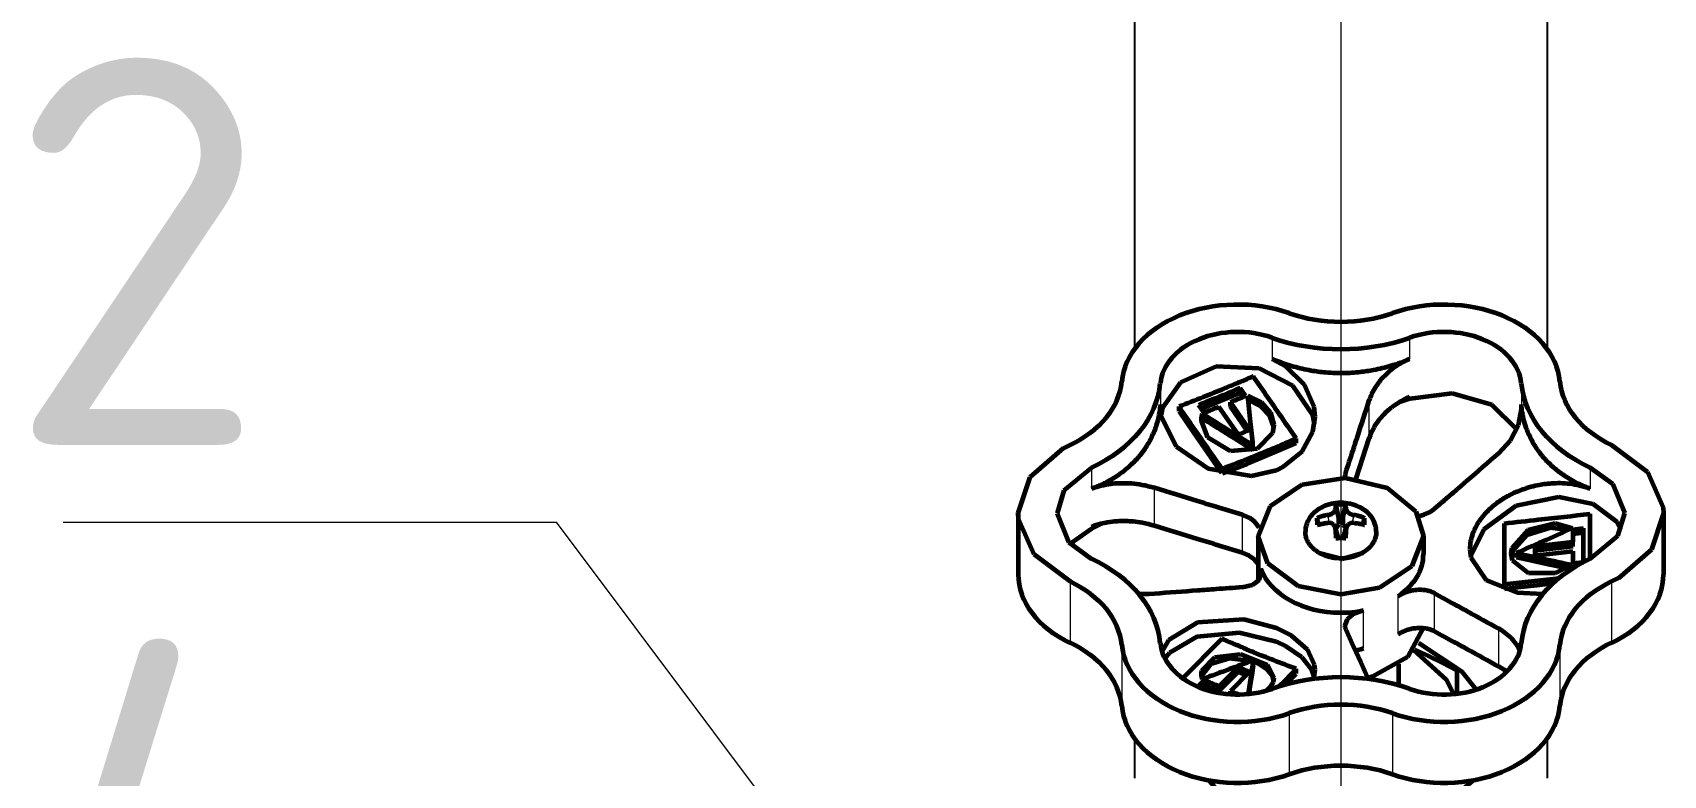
# Model space of a CAD drawing. Header units: millimetres. Extents: x -718 to 68664, y -49984 to -979.
# Drawn here: x 7056 to 8320, y -23322 to -22747 of the extents above; entities that cross this region are included whole.
import ezdxf

# ---------------------------------------------------------------- set-up
doc = ezdxf.new("R2010")
doc.units = ezdxf.units.MM
doc.linetypes.add('K5LT_BASIC', pattern=[0])
doc.layers.add('Text', color=7, linetype='Continuous', lineweight=15)
doc.layers.add('ХВС (В1)_20', color=5, linetype='Continuous', lineweight=25)
doc.layers.add('Системный слой (1)', color=7, linetype='Continuous', true_color=0xc26c6c6c)
doc.styles.add('ISOCPEUR', font='isocpeur.ttf', dxfattribs={"width": 0.65})

# ---------------------------------------------------------------- blocks, each defined once
blk = doc.blocks.new('U656')
at = {"layer": 'Системный слой (1)', "color": 150, "linetype": 'K5LT_BASIC', "lineweight": 60, "true_color": 0x0080ff}
for p, q in [((799.53, 147.5), (800.69, 148.54)), ((797.37, 144.04), (799.53, 147.5)), ((796.35, 139.66), (797.37, 144.04)), ((796.63, 135.07), (796.35, 139.66)), ((798.16, 131), (796.63, 135.07)), ((811.36, 132.31), (809.13, 128.94)), ((800.69, 128.1), (798.16, 131)), ((809.13, 128.94), (807.74, 127.82))]:
    blk.add_line(p, q, dxfattribs=at)
blk = doc.blocks.new('U665')
at = {"layer": 'Системный слой (1)', "color": 150, "linetype": 'K5LT_BASIC', "lineweight": 60, "true_color": 0x0080ff}
for p, q in [((816.36, 116.81), (816.1, 117.34)), ((818.59, 114.24), (816.36, 116.81)), ((826.7, 117.34), (824.6, 114.54)), ((821.4, 113.32), (818.59, 114.24)), ((824.6, 114.54), (821.85, 113.34)), ((821.85, 113.34), (821.4, 113.32))]:
    blk.add_line(p, q, dxfattribs=at)
blk = doc.blocks.new('U666')
at = {"layer": 'Системный слой (1)', "color": 150, "linetype": 'K5LT_BASIC', "lineweight": 60, "true_color": 0x0080ff}
for p, q in [((830.27, 132.94), (830.26, 132.99)), ((830.68, 129.68), (830.27, 132.94)), ((829.79, 126.61), (830.68, 129.68)), ((827.9, 124.67), (829.79, 126.61))]:
    blk.add_line(p, q, dxfattribs=at)
blk = doc.blocks.new('U667')
at = {"layer": 'Системный слой (1)', "color": 150, "linetype": 'K5LT_BASIC', "lineweight": 60, "true_color": 0x0080ff}
for p, q in [((817.86, 119), (819.65, 116.85)), ((823.65, 117.23), (824.93, 119)), ((819.65, 116.85), (821.4, 116.32)), ((821.4, 116.32), (823.65, 117.23))]:
    blk.add_line(p, q, dxfattribs=at)
blk = doc.blocks.new('U668')
at = {"layer": 'Системный слой (1)', "color": 150, "linetype": 'K5LT_BASIC', "lineweight": 60, "true_color": 0x0080ff}
for p, q in [((818.19, 162.09), (820.94, 163.3)), ((820.94, 163.3), (821.4, 163.32)), ((821.4, 163.32), (824.2, 162.4)), ((816.1, 159.3), (818.19, 162.09)), ((824.2, 162.4), (826.43, 159.82)), ((826.43, 159.82), (826.7, 159.3))]:
    blk.add_line(p, q, dxfattribs=at)
blk = doc.blocks.new('U669')
at = {"layer": 'Системный слой (1)', "color": 150, "linetype": 'K5LT_BASIC', "lineweight": 60, "true_color": 0x0080ff}
for p, q in [((819.15, 159.41), (817.86, 157.64)), ((821.4, 160.32), (819.15, 159.41)), ((823.15, 159.78), (821.4, 160.32)), ((824.93, 157.64), (823.15, 159.78))]:
    blk.add_line(p, q, dxfattribs=at)
blk = doc.blocks.new('U670')
at = {"layer": 'Системный слой (1)', "color": 150, "linetype": 'K5LT_BASIC', "lineweight": 60, "true_color": 0x0080ff}
for p, q in [((808.74, 135.83), (808.63, 136.24)), ((810.24, 133.15), (808.74, 135.83)), ((812.51, 131.94), (810.24, 133.15))]:
    blk.add_line(p, q, dxfattribs=at)
blk = doc.blocks.new('U671')
at = {"layer": 'Системный слой (1)', "color": 150, "linetype": 'K5LT_BASIC', "lineweight": 60, "true_color": 0x0080ff}
for p, q in [((817.51, 143.97), (819.63, 144.72)), ((819.63, 144.72), (821.96, 143.8)), ((815.75, 141.62), (817.51, 143.97)), ((821.96, 143.8), (823.63, 141.32)), ((815.1, 138.32), (815.75, 141.62)), ((823.63, 141.32), (824.15, 137.98)), ((815.63, 135.32), (815.1, 138.32)), ((824.15, 137.98), (823.38, 134.74)), ((817.3, 132.83), (815.63, 135.32)), ((823.38, 134.74), (821.54, 132.52)), ((819.63, 131.92), (817.3, 132.83)), ((821.54, 132.52), (819.63, 131.92))]:
    blk.add_line(p, q, dxfattribs=at)
blk = doc.blocks.new('U672')
at = {"layer": 'Системный слой (1)', "color": 150, "linetype": 'K5LT_BASIC', "lineweight": 60, "true_color": 0x0080ff}
for p, q in [((820.71, 144.97), (821.04, 145.41)), ((821.04, 145.41), (821.27, 145.95)), ((820.3, 144.65), (820.71, 144.97))]:
    blk.add_line(p, q, dxfattribs=at)
blk = doc.blocks.new('U673')
at = {"layer": 'Системный слой (1)', "color": 150, "linetype": 'K5LT_BASIC', "lineweight": 60, "true_color": 0x0080ff}
for p, q in [((815.66, 145.95), (815.84, 145.18)), ((815.84, 145.18), (816.24, 144.66)), ((816.24, 144.66), (816.78, 144.47)), ((816.78, 144.47), (816.89, 144.47)), ((816.89, 144.47), (817.01, 144.49)), ((817.01, 144.49), (817.12, 144.53))]:
    blk.add_line(p, q, dxfattribs=at)
blk = doc.blocks.new('U674')
at = {"layer": 'Системный слой (1)', "color": 150, "linetype": 'K5LT_BASIC', "lineweight": 60, "true_color": 0x0080ff}
for p, q in [((818.13, 145.46), (817.84, 145.04)), ((818.34, 145.95), (818.13, 145.46)), ((817.84, 145.04), (817.48, 144.72))]:
    blk.add_line(p, q, dxfattribs=at)
blk = doc.blocks.new('U675')
at = {"layer": 'Системный слой (1)', "color": 150, "linetype": 'K5LT_BASIC', "lineweight": 60, "true_color": 0x0080ff}
for p, q in [((815.14, 153.57), (815.15, 153.99)), ((815.14, 153.17), (815.14, 153.57)), ((815.16, 152.77), (815.14, 153.17))]:
    blk.add_line(p, q, dxfattribs=at)
blk = doc.blocks.new('U676')
at = {"layer": 'Системный слой (1)', "color": 150, "linetype": 'K5LT_BASIC', "lineweight": 60, "true_color": 0x0080ff}
for p, q in [((812.39, 137.94), (811.11, 137.36)), ((809.83, 136.78), (808.55, 136.2)), ((811.11, 137.36), (809.83, 136.78))]:
    blk.add_line(p, q, dxfattribs=at)
blk = doc.blocks.new('U677')
at = {"layer": 'Системный слой (1)', "color": 150, "linetype": 'K5LT_BASIC', "lineweight": 60, "true_color": 0x0080ff}
for p, q in [((812.49, 137.98), (812.39, 137.94)), ((812.59, 138), (812.49, 137.98)), ((812.7, 138.01), (812.59, 138)), ((813.19, 137.83), (812.7, 138.01)), ((813.6, 137.31), (813.19, 137.83)), ((813.86, 136.56), (813.6, 137.31))]:
    blk.add_line(p, q, dxfattribs=at)
blk = doc.blocks.new('U678')
at = {"layer": 'Системный слой (1)', "color": 150, "linetype": 'K5LT_BASIC', "lineweight": 60, "true_color": 0x0080ff}
for p, q in [((811.74, 125.12), (812.28, 125.78)), ((812.28, 125.78), (812.46, 126.08)), ((810.71, 124.45), (811.12, 124.64)), ((811.12, 124.64), (811.74, 125.12))]:
    blk.add_line(p, q, dxfattribs=at)
blk = doc.blocks.new('U679')
at = {"layer": 'Системный слой (1)', "color": 150, "linetype": 'K5LT_BASIC', "lineweight": 60, "true_color": 0x0080ff}
for p, q in [((824.28, 138), (824.15, 138.01)), ((824.41, 137.98), (824.28, 138)), ((824.54, 137.94), (824.41, 137.98))]:
    blk.add_line(p, q, dxfattribs=at)
blk = doc.blocks.new('U680')
at = {"layer": 'Системный слой (1)', "color": 150, "linetype": 'K5LT_BASIC', "lineweight": 60, "true_color": 0x0080ff}
for p, q in [((809.11, 125.46), (809.26, 125.65)), ((809.26, 125.65), (809.39, 125.86)), ((809.39, 125.86), (809.52, 126.08))]:
    blk.add_line(p, q, dxfattribs=at)
blk = doc.blocks.new('U681')
at = {"layer": 'Системный слой (1)', "color": 150, "linetype": 'K5LT_BASIC', "lineweight": 60, "true_color": 0x0080ff}
for p, q in [((826.05, 126.08), (827.04, 125.17)), ((827.04, 125.17), (828.22, 124.55)), ((828.22, 124.55), (829.46, 124.32)), ((829.46, 124.32), (829.52, 124.32)), ((829.52, 124.32), (829.62, 124.32)), ((829.62, 124.32), (829.72, 124.32)), ((829.72, 124.32), (829.82, 124.33))]:
    blk.add_line(p, q, dxfattribs=at)
blk = doc.blocks.new('U682')
at = {"layer": 'Системный слой (1)', "color": 150, "linetype": 'K5LT_BASIC', "lineweight": 60, "true_color": 0x0080ff}
for p, q in [((810.73, 137.19), (810.81, 136.99)), ((810.81, 136.99), (810.87, 136.78)), ((810.87, 136.78), (810.93, 136.56))]:
    blk.add_line(p, q, dxfattribs=at)
blk = doc.blocks.new('U683')
at = {"layer": 'Системный слой (1)', "color": 150, "linetype": 'K5LT_BASIC', "lineweight": 60, "true_color": 0x0080ff}
for p, q in [((821.17, 132.3), (821.29, 131.85)), ((821.29, 131.85), (821.48, 131.43)), ((821.48, 131.43), (821.73, 131.07))]:
    blk.add_line(p, q, dxfattribs=at)
blk = doc.blocks.new('U684')
at = {"layer": 'Системный слой (1)', "color": 150, "linetype": 'K5LT_BASIC', "lineweight": 60, "true_color": 0x0080ff}
for p, q in [((817.98, 128.25), (816.22, 127.05)), ((818.62, 128.32), (817.98, 128.25)), ((816.22, 127.05), (815.26, 124.68)), ((815.26, 124.68), (815.15, 122.65))]:
    blk.add_line(p, q, dxfattribs=at)
blk = doc.blocks.new('U685')
at = {"layer": 'Системный слой (1)', "color": 150, "linetype": 'K5LT_BASIC', "lineweight": 60, "true_color": 0x0080ff}
for p, q in [((820.15, 127.25), (818.09, 128.27)), ((821.97, 124.72), (820.15, 127.25)), ((822.64, 121.43), (821.97, 124.72)), ((822.11, 118.76), (822.64, 121.43)), ((820.7, 116.91), (822.11, 118.76)), ((820.14, 116.59), (820.7, 116.91))]:
    blk.add_line(p, q, dxfattribs=at)
blk = doc.blocks.new('U686')
at = {"layer": 'Системный слой (1)', "color": 150, "linetype": 'K5LT_BASIC', "lineweight": 60, "true_color": 0x0080ff}
for p, q in [((810.59, 151.6), (810.13, 151.95)), ((811.83, 149.48), (810.59, 151.6)), ((812.12, 146.17), (811.83, 149.48)), ((811.43, 143.32), (812.12, 146.17)), ((811.07, 142.57), (811.43, 143.32)), ((810.24, 141.35), (811.07, 142.57)), ((808.74, 140.39), (809.26, 140.58)), ((809.26, 140.58), (810.24, 141.35))]:
    blk.add_line(p, q, dxfattribs=at)
blk = doc.blocks.new('U687')
at = {"layer": 'Системный слой (1)', "color": 150, "linetype": 'K5LT_BASIC', "lineweight": 60, "true_color": 0x0080ff}
for p, q in [((828.93, 152.27), (826.57, 151.09)), ((829.52, 152.32), (828.93, 152.27)), ((829.62, 152.32), (829.52, 152.32)), ((829.72, 152.31), (829.62, 152.32)), ((829.82, 152.31), (829.72, 152.31)), ((826.57, 151.09), (824.86, 148.6)), ((824.86, 148.6), (824.31, 145.24)), ((824.31, 145.24), (824.75, 143.32))]:
    blk.add_line(p, q, dxfattribs=at)
blk = doc.blocks.new('U688')
at = {"layer": 'Системный слой (1)', "color": 150, "linetype": 'K5LT_BASIC', "lineweight": 60, "true_color": 0x0080ff}
for p, q in [((829.56, 152.15), (828.98, 152.28)), ((831.54, 150.76), (829.56, 152.15)), ((832.77, 147.98), (831.54, 150.76)), ((832.62, 144.64), (832.77, 147.98)), ((831.27, 142.03), (832.62, 144.64)), ((829, 140.5), (831.27, 142.03)), ((828.34, 140.35), (829, 140.5))]:
    blk.add_line(p, q, dxfattribs=at)
blk = doc.blocks.new('U689')
at = {"layer": 'Системный слой (1)', "color": 150, "linetype": 'K5LT_BASIC', "lineweight": 60, "true_color": 0x0080ff}
for p, q in [((824.75, 143.32), (825.01, 142.77)), ((832.76, 142.58), (833.35, 143.65)), ((825.01, 142.77), (826.18, 141.32)), ((831.36, 141.13), (832.76, 142.58)), ((826.18, 141.32), (827.72, 140.49)), ((827.72, 140.49), (828.87, 140.32)), ((828.87, 140.32), (829.65, 140.39)), ((829.65, 140.39), (831.36, 141.13))]:
    blk.add_line(p, q, dxfattribs=at)
blk = doc.blocks.new('U690')
at = {"layer": 'Системный слой (1)', "color": 150, "linetype": 'K5LT_BASIC', "lineweight": 60, "true_color": 0x0080ff}
for p, q in [((811.9, 142.13), (812.5, 143.32)), ((810.84, 140.91), (811.9, 142.13)), ((808.55, 140.45), (808.79, 140.38)), ((808.79, 140.38), (809.03, 140.33)), ((809.03, 140.33), (809.28, 140.32)), ((809.28, 140.32), (809.64, 140.35)), ((809.64, 140.35), (810.84, 140.91))]:
    blk.add_line(p, q, dxfattribs=at)
blk = doc.blocks.new('U691')
at = {"layer": 'Системный слой (1)', "color": 150, "linetype": 'K5LT_BASIC', "lineweight": 60, "true_color": 0x0080ff}
for p, q in [((811.57, 151.68), (810.71, 152.18)), ((812.92, 149.44), (811.57, 151.68)), ((813.16, 145.85), (812.92, 149.44)), ((812.5, 143.32), (813.16, 145.85))]:
    blk.add_line(p, q, dxfattribs=at)
blk = doc.blocks.new('U692')
at = {"layer": 'Системный слой (1)', "color": 150, "linetype": 'K5LT_BASIC', "lineweight": 60, "true_color": 0x0080ff}
for p, q in [((815.55, 125.64), (815.69, 124.39)), ((815.69, 124.39), (815.83, 123.13)), ((815.83, 123.13), (815.97, 121.87))]:
    blk.add_line(p, q, dxfattribs=at)
blk = doc.blocks.new('U693')
at = {"layer": 'Системный слой (1)', "color": 150, "linetype": 'K5LT_BASIC', "lineweight": 60, "true_color": 0x0080ff}
for p, q in [((817.68, 123.4), (817.96, 124.71)), ((817.4, 122.09), (817.68, 123.4)), ((817.12, 120.78), (817.4, 122.09))]:
    blk.add_line(p, q, dxfattribs=at)
blk = doc.blocks.new('U694')
at = {"layer": 'Системный слой (1)', "color": 150, "linetype": 'K5LT_BASIC', "lineweight": 60, "true_color": 0x0080ff}
for p, q in [((818.47, 125.02), (818.09, 125.11)), ((819.7, 123.91), (818.47, 125.02)), ((820.26, 122.08), (819.7, 123.91)), ((820.08, 120.76), (820.26, 122.08))]:
    blk.add_line(p, q, dxfattribs=at)
blk = doc.blocks.new('U695')
at = {"layer": 'Системный слой (1)', "color": 150, "linetype": 'K5LT_BASIC', "lineweight": 60, "true_color": 0x0080ff}
for p, q in [((816.75, 123.78), (817.73, 125.02)), ((817.73, 125.02), (818.27, 125.13)), ((818.27, 125.13), (818.73, 125.05)), ((818.73, 125.05), (820.12, 123.81)), ((816.75, 121.69), (816.75, 123.78)), ((820.12, 123.81), (820.62, 121.72)), ((817.39, 120.37), (816.75, 121.69)), ((820.62, 121.72), (820.25, 120.37))]:
    blk.add_line(p, q, dxfattribs=at)
blk = doc.blocks.new('U696')
at = {"layer": 'Системный слой (1)', "color": 150, "linetype": 'K5LT_BASIC', "lineweight": 60, "true_color": 0x0080ff}
for p, q in [((815.91, 125.64), (816.06, 124.23)), ((816.06, 124.23), (816.22, 122.81)), ((816.22, 122.81), (816.38, 121.39))]:
    blk.add_line(p, q, dxfattribs=at)
blk = doc.blocks.new('U697')
at = {"layer": 'Системный слой (1)', "color": 150, "linetype": 'K5LT_BASIC', "lineweight": 60, "true_color": 0x0080ff}
for p, q in [((824.5, 147.49), (825.24, 145.58)), ((825.24, 145.58), (826.02, 143.68)), ((826.02, 143.68), (826.84, 141.78))]:
    blk.add_line(p, q, dxfattribs=at)
blk = doc.blocks.new('U698')
at = {"layer": 'Системный слой (1)', "color": 150, "linetype": 'K5LT_BASIC', "lineweight": 60, "true_color": 0x0080ff}
for p, q in [((829.9, 148.13), (829.5, 149.13)), ((830.31, 147.12), (829.9, 148.13)), ((830.73, 146.12), (830.31, 147.12))]:
    blk.add_line(p, q, dxfattribs=at)
blk = doc.blocks.new('U699')
at = {"layer": 'Системный слой (1)', "color": 150, "linetype": 'K5LT_BASIC', "lineweight": 60, "true_color": 0x0080ff}
for p, q in [((808.55, 149.04), (808.69, 149.09)), ((808.69, 149.09), (808.83, 149.12)), ((808.83, 149.12), (808.97, 149.13)), ((808.97, 149.13), (809.21, 149.1)), ((809.21, 149.1), (810.25, 148.08)), ((810.25, 148.08), (810.49, 146.1)), ((810.49, 146.1), (809.66, 144.04)), ((807.96, 143.76), (807.67, 144.07)), ((808.3, 143.57), (807.96, 143.76)), ((808.65, 143.51), (808.3, 143.57)), ((809.66, 144.04), (808.65, 143.51))]:
    blk.add_line(p, q, dxfattribs=at)
blk = doc.blocks.new('U700')
at = {"layer": 'Системный слой (1)', "color": 150, "linetype": 'K5LT_BASIC', "lineweight": 60, "true_color": 0x0080ff}
for p, q in [((808.84, 145.64), (808.92, 145.85)), ((808.92, 145.85), (809.01, 146.07)), ((809.01, 146.07), (809.1, 146.28))]:
    blk.add_line(p, q, dxfattribs=at)
blk = doc.blocks.new('U701')
at = {"layer": 'Системный слой (1)', "color": 150, "linetype": 'K5LT_BASIC', "lineweight": 60, "true_color": 0x0080ff}
for p, q in [((828.5, 149.1), (828.38, 149.12)), ((828.62, 149.08), (828.5, 149.1)), ((828.74, 149.04), (828.62, 149.08)), ((829.68, 144.51), (830.15, 145.49)), ((830.15, 145.49), (830.16, 145.5)), ((828.94, 143.82), (829.68, 144.51)), ((828.07, 143.52), (828.94, 143.82))]:
    blk.add_line(p, q, dxfattribs=at)
blk = doc.blocks.new('U702')
at = {"layer": 'Системный слой (1)', "color": 150, "linetype": 'K5LT_BASIC', "lineweight": 60, "true_color": 0x0080ff}
for p, q in [((808.05, 149.32), (807.88, 148.92)), ((807.72, 148.53), (807.55, 148.13)), ((807.88, 148.92), (807.72, 148.53))]:
    blk.add_line(p, q, dxfattribs=at)
blk = doc.blocks.new('U703')
at = {"layer": 'Системный слой (1)', "color": 150, "linetype": 'K5LT_BASIC', "lineweight": 60, "true_color": 0x0080ff}
for p, q in [((809.63, 149.57), (808.61, 150.58)), ((810.65, 148.55), (809.63, 149.57)), ((811.67, 147.54), (810.65, 148.55))]:
    blk.add_line(p, q, dxfattribs=at)
blk = doc.blocks.new('U704')
at = {"layer": 'Системный слой (1)', "color": 150, "linetype": 'K5LT_BASIC', "lineweight": 60, "true_color": 0x0080ff}
for p, q in [((808.42, 142.67), (807.97, 143.12)), ((808.87, 142.22), (808.42, 142.67)), ((809.32, 141.78), (808.87, 142.22))]:
    blk.add_line(p, q, dxfattribs=at)
blk = doc.blocks.new('U705')
at = {"layer": 'Системный слой (1)', "color": 150, "linetype": 'K5LT_BASIC', "lineweight": 60, "true_color": 0x0080ff}
for p, q in [((809.71, 148.42), (808.79, 149.11)), ((810.15, 146.95), (809.71, 148.42)), ((809.94, 145.23), (810.15, 146.95)), ((809.31, 144.05), (809.75, 144.73)), ((809.75, 144.73), (809.91, 145.12)), ((808.47, 143.53), (808.78, 143.63)), ((808.78, 143.63), (809.31, 144.05))]:
    blk.add_line(p, q, dxfattribs=at)
blk = doc.blocks.new('U706')
at = {"layer": 'Системный слой (1)', "color": 150, "linetype": 'K5LT_BASIC', "lineweight": 60, "true_color": 0x0080ff}
for p, q in [((808.14, 145.34), (807.4, 145.45)), ((808.88, 145.23), (808.14, 145.34)), ((809.62, 145.12), (808.88, 145.23))]:
    blk.add_line(p, q, dxfattribs=at)
blk = doc.blocks.new('U707')
at = {"layer": 'Системный слой (1)', "color": 150, "linetype": 'K5LT_BASIC', "lineweight": 60, "true_color": 0x0080ff}
for p, q in [((808.12, 142.62), (808.4, 142.34)), ((808.4, 142.34), (808.68, 142.06)), ((808.68, 142.06), (808.96, 141.78))]:
    blk.add_line(p, q, dxfattribs=at)
blk = doc.blocks.new('U708')
at = {"layer": 'Системный слой (1)', "color": 150, "linetype": 'K5LT_BASIC', "lineweight": 60, "true_color": 0x0080ff}
for p, q in [((826.21, 146.87), (827.26, 148.63)), ((827.26, 148.63), (828.56, 149.13)), ((828.56, 149.13), (828.74, 149.12)), ((828.74, 149.12), (828.92, 149.09)), ((828.92, 149.09), (829.1, 149.04)), ((826.4, 144.8), (826.21, 146.87)), ((830.53, 145.54), (830.02, 144.48)), ((827.6, 143.63), (826.4, 144.8)), ((830.02, 144.48), (829.21, 143.77)), ((828.25, 143.51), (827.6, 143.63)), ((829.21, 143.77), (828.25, 143.51))]:
    blk.add_line(p, q, dxfattribs=at)
blk = doc.blocks.new('U709')
at = {"layer": 'Системный слой (1)', "color": 150, "linetype": 'K5LT_BASIC', "lineweight": 60, "true_color": 0x0080ff}
for p, q in [((829.3, 150.86), (827.7, 149.76)), ((827.7, 149.76), (826.11, 148.66)), ((826.11, 148.66), (824.52, 147.56))]:
    blk.add_line(p, q, dxfattribs=at)
blk = doc.blocks.new('U710')
at = {"layer": 'Системный слой (1)', "color": 150, "linetype": 'K5LT_BASIC', "lineweight": 60, "true_color": 0x0080ff}
for p, q in [((808.26, 145.37), (807.4, 145.5)), ((809.12, 145.25), (808.26, 145.37)), ((809.98, 145.12), (809.12, 145.25))]:
    blk.add_line(p, q, dxfattribs=at)
blk = doc.blocks.new('U711')
at = {"layer": 'Системный слой (1)', "color": 150, "linetype": 'K5LT_BASIC', "lineweight": 60, "true_color": 0x0080ff}
for p, q in [((818.33, 140.02), (817.86, 138.23)), ((817.86, 138.23), (818.33, 136.62))]:
    blk.add_line(p, q, dxfattribs=at)
blk = doc.blocks.new('U712')
at = {"layer": 'Системный слой (1)', "color": 150, "linetype": 'K5LT_BASIC', "lineweight": 60, "true_color": 0x0080ff}
for p, q in [((820.23, 138.68), (820.21, 138.72)), ((820.53, 138.5), (820.23, 138.68))]:
    blk.add_line(p, q, dxfattribs=at)
blk = doc.blocks.new('U713')
at = {"layer": 'Системный слой (1)', "color": 150, "linetype": 'K5LT_BASIC', "lineweight": 60, "true_color": 0x0080ff}
for p, q in [((820.21, 137.91), (820.49, 138.13)), ((820.49, 138.13), (820.53, 138.13))]:
    blk.add_line(p, q, dxfattribs=at)
blk = doc.blocks.new('U714')
at = {"layer": 'Системный слой (1)', "color": 150, "linetype": 'K5LT_BASIC', "lineweight": 60, "true_color": 0x0080ff}
for p, q in [((820.27, 137.89), (820.23, 137.89)), ((820.3, 137.88), (820.27, 137.89)), ((820.34, 137.87), (820.3, 137.88)), ((820.52, 137.76), (820.34, 137.87)), ((820.63, 137.55), (820.52, 137.76)), ((820.65, 137.3), (820.63, 137.55))]:
    blk.add_line(p, q, dxfattribs=at)
blk = doc.blocks.new('U715')
at = {"layer": 'Системный слой (1)', "color": 150, "linetype": 'K5LT_BASIC', "lineweight": 60, "true_color": 0x0080ff}
for p, q in [((820.52, 138.88), (820.63, 139.08)), ((820.63, 139.08), (820.65, 139.34)), ((820.23, 138.75), (820.27, 138.75)), ((820.27, 138.75), (820.3, 138.75)), ((820.3, 138.75), (820.34, 138.76)), ((820.34, 138.76), (820.52, 138.88))]:
    blk.add_line(p, q, dxfattribs=at)
blk = doc.blocks.new('U716')
at = {"layer": 'Системный слой (1)', "color": 150, "linetype": 'K5LT_BASIC', "lineweight": 60, "true_color": 0x0080ff}
for p, q in [((810.79, 132.66), (808.52, 130.16)), ((808.52, 130.16), (807.39, 129.59))]:
    blk.add_line(p, q, dxfattribs=at)
blk = doc.blocks.new('U717')
at = {"layer": 'Системный слой (1)', "color": 150, "linetype": 'K5LT_BASIC', "lineweight": 60, "true_color": 0x0080ff}
for p, q in [((810.34, 131.52), (809.81, 130.42)), ((810.84, 132.62), (810.34, 131.52)), ((809.81, 130.42), (809.25, 129.32))]:
    blk.add_line(p, q, dxfattribs=at)

msp = doc.modelspace()

# ---------------------------------------------------------------- linework, layer by layer
at = {"layer": 'Text'}
msp.add_line((8069.6, -22177.7), (8069.6, -25764.9), dxfattribs=at)
for points in [[(7079.2, -23126), (7461.7, -23126)], [(7947.8, -23774.8), (7461.7, -23126)]]:
    msp.add_lwpolyline(points, dxfattribs=at)
at = {"layer": 'ХВС (В1)_20'}
for p, q in [((7909.6, -22360.4), (7909.6, -22991.9)), ((8229.6, -22360.4), (8229.6, -22991.9)), ((7909.6, -23293.5), (7909.6, -23324.4)), ((8229.6, -23293.5), (8229.6, -23324.4))]:
    msp.add_line(p, q, dxfattribs=at)
at = {"layer": 'ХВС (В1)_20', "lineweight": 18}
for p, q in [((8016.3, -22983), (8016.3, -22999.5)), ((8122.9, -22983), (8122.9, -22999.5)), ((7929.7, -23018.3), (7929.7, -23034.8)), ((8122.9, -23028.8), (8122.9, -23030.4)), ((8209.5, -23018.3), (8209.5, -23034.8)), ((8091.6, -23060.8), (8091.6, -23031.5)), ((7876.4, -23083.7), (7876.4, -23100.1)), ((8073.4, -23091.5), (8073.4, -23087.5)), ((8262.8, -23083.7), (8262.8, -23100.1)), ((7925.1, -23128.8), (7925.1, -23099.4)), ((8067.7, -23127.6), (8065.3, -23116.2)), ((8071.4, -23127.6), (8073.9, -23116.2)), ((7876.4, -23129.5), (7876.4, -23131)), ((7993.3, -23149.6), (7993.3, -23120.2)), ((8060.7, -23126.4), (8059.4, -23120.4)), ((8078.5, -23126.4), (8079.8, -23120.4)), ((8067.6, -23138.2), (8065.3, -23130.6)), ((8071.6, -23138.2), (8073.9, -23130.6)), ((8007.5, -23168.3), (8007.5, -23161.8)), ((7859.8, -23172), (7859.8, -23219.4)), ((8279.4, -23172), (8279.4, -23219.4)), ((8114.1, -23212.7), (8114.1, -23183.3)), ((8142.1, -23210.4), (8142.1, -23181)), ((8087.2, -23223.7), (8087.2, -23194.3)), ((8192, -23237.8), (8192, -23208.4)), ((7899.8, -23221), (7899.8, -23268.4)), ((8239.4, -23221), (8239.4, -23268.4)), ((8029.6, -23274), (8029.6, -23321.4)), ((8109.6, -23274), (8109.6, -23321.4))]:
    msp.add_line(p, q, dxfattribs=at)
at = {"layer": 'ХВС (В1)_20', "lineweight": 60}
for p, q in [((7991.5, -23025.7), (7991.5, -23022.1)), ((7995.6, -23028), (7991.5, -23022.1)), ((7993.7, -23028.8), (7991.5, -23025.7)), ((7944.2, -23040), (7944.2, -23036.4)), ((7963.6, -23041.1), (7959.5, -23035.2)), ((7990, -23058), (7975.1, -23036.5)), ((7998.9, -23054.3), (7984.1, -23032.8)), ((7984.1, -23036.4), (7984.1, -23032.8)), ((7997, -23055.1), (7984.1, -23036.4)), ((8122.9, -23030.4), (8115, -23032.9)), ((7962.3, -23045.6), (7962.3, -23042)), ((8001.5, -23070), (8001.5, -23066.5)), ((8035, -23064.6), (8035, -23061)), ((8081.4, -23092.2), (8091.6, -23060.8)), ((7977.4, -23087.8), (7977.4, -23084.5)), ((8067.7, -23121.6), (8065.8, -23112.4)), ((8071.4, -23121.6), (8073.4, -23112.4)), ((7819.6, -23119), (7819.6, -23166.4)), ((7884, -23127.1), (7876.4, -23131)), ((8052.4, -23127.7), (8051.3, -23122.7)), ((8067.6, -23137.7), (8065.1, -23129.6)), ((8071.4, -23121.6), (8067.7, -23121.6)), ((8067.7, -23121.6), (8067.7, -23127.6)), ((8071.4, -23127.6), (8071.4, -23121.6)), ((8071.6, -23137.7), (8074, -23129.6)), ((8086.8, -23127.7), (8087.9, -23122.7)), ((8196.3, -23126.9), (8196.3, -23173.9)), ((8262.8, -23154.3), (8262.8, -23119.5)), ((8319.6, -23119), (8319.6, -23166.4)), ((7876.4, -23131), (7859.8, -23142.7)), ((8005.6, -23136.7), (8005.6, -23171.3)), ((8067.6, -23137.7), (8067.7, -23138.2)), ((8071.5, -23138.2), (8071.6, -23137.7)), ((8133.6, -23136.7), (8133.6, -23150.8)), ((8219.9, -23144.5), (8249.5, -23141.2)), ((8249.5, -23131.7), (8257.7, -23130.7)), ((8249.5, -23131.7), (8249.5, -23141.2)), ((8257.7, -23134.3), (8249.5, -23135.2)), ((8249.5, -23144.7), (8249.5, -23141.2)), ((8257.7, -23156.9), (8257.7, -23130.7)), ((8205.7, -23153.4), (8205.7, -23149.8)), ((8219.9, -23144.5), (8219.9, -23151.8)), ((8249.5, -23144.7), (8219.9, -23148.1)), ((8219.9, -23151.8), (8249.5, -23148.5)), ((8249.5, -23148.5), (8249.5, -23157.8)), ((8249.5, -23157.8), (8257.7, -23156.9)), ((8196.3, -23177.5), (8196.3, -23173.9)), ((7990, -23238.4), (7975.1, -23253.2)), ((7990, -23242), (7975.1, -23256.8)), ((7998.9, -23242), (7984.1, -23256.8)), ((7990, -23242), (7990, -23238.4)), ((8001.5, -23236.7), (8001.5, -23233.1)), ((8035, -23243.3), (8035, -23239.7)), ((8114.6, -23252.3), (8114.6, -23236)), ((8159.6, -23240.4), (8159.6, -23258.8)), ((7963.6, -23248.4), (7959.5, -23252.4)), ((7963.6, -23252), (7962.1, -23253.5)), ((7963.6, -23252), (7963.6, -23248.4)), ((7975.1, -23256.8), (7975.1, -23253.2)), ((7984.1, -23259.2), (7984.1, -23256.8))]:
    msp.add_line(p, q, dxfattribs=at)
msp.add_arc((8545.2, -21869.7), 1496.4, 247.9772, 248.2384, dxfattribs=at)
for centre, major_axis, start_param, end_param in [((7989.6, -23021), (-90, 0), 4.251835, 6.220141), ((8069.6, -22907), (90, 0), 4.251835, 5.172943), ((8149.6, -23021), (-90, 0), 3.204637, 5.172943), ((7989.6, -23021), (-60, 0), 4.251835, 6.220141), ((8149.6, -23021), (60, 0), 0.063045, 2.03135), ((8069.6, -22907), (120, 0), 4.251835, 5.172943), ((7809.9, -23013), (90, 0), 5.299033, 6.220141), ((7809.9, -23013), (120, 0), 5.299033, 6.220141), ((8329.2, -23013), (120, 0), 3.204637, 4.125745), ((8329.2, -23013), (-90, 0), 0.063045, 0.984153), ((7809.9, -23225), (-120, 0), 3.204637, 4.125745), ((8069.6, -23150.8), (64, 0), 5.480988, 6.283185), ((8329.2, -23225), (-120, 0), 5.299033, 6.220141), ((7909.6, -23166.4), (90, 0), 3.141593, 4.125745), ((8069.6, -23150.8), (-64, 0), 0.245, 1.570796), ((8229.6, -23166.4), (-90, 0), 2.15744, 3.141593), ((7809.9, -23225), (90, 0), 0.063045, 0.984153), ((8329.2, -23225), (-90, 0), 5.299033, 6.220141), ((8069.6, -23150.8), (64, 0), 4.712389, 4.990987), ((7809.9, -23272.4), (90, 0), 0.063045, 0.984153), ((7989.6, -23217), (90, 0), 3.204637, 5.172943), ((7989.6, -23217), (-60, 0), 0.063045, 2.03135), ((8149.6, -23217), (90, 0), 4.251835, 6.220141), ((8149.6, -23217), (60, 0), 4.251835, 6.220141), ((8329.2, -23272.4), (-90, 0), 5.299033, 6.220141), ((8069.6, -23331), (-120, 0), 4.251835, 5.172943), ((7989.6, -23264.3), (90, 0), 3.204637, 5.172943), ((8069.6, -23331), (-90, 0), 4.251835, 5.172943), ((8149.6, -23264.3), (90, 0), 4.251835, 6.220141), ((8069.6, -23378.4), (-90, 0), 4.251835, 5.172943)]:
    msp.add_ellipse(centre, major_axis=major_axis, ratio=0.707107, start_param=start_param, end_param=end_param, dxfattribs=at)
at = {"layer": 'ХВС (В1)_20', "lineweight": 18}
msp.add_ellipse((8069.6, -23133.1), major_axis=(-27.5, 0), ratio=0.707107, start_param=0, end_param=3.141593, dxfattribs=at)
at = {"layer": 'ХВС (В1)_20', "lineweight": 60}
for points, knots in [([(8122.9, -22999.5), (8118.2, -23001.5), (8109.1, -23004.9), (8096.1, -23008.1), (8085.9, -23009.6), (8076.2, -23010.5), (8067.2, -23010.6), (8056.6, -23010), (8045.6, -23008.6), (8033, -23005.7), (8023, -23002.3), (8017.5, -23000), (8016.3, -22999.5)], [0, 0, 0, 0, 1.854842, 3.499918, 4.73635, 5.487068, 6.957013, 7.886095, 9.219697, 10.871305, 12.490285, 13, 13, 13, 13]), ([(8122.9, -22999.5), (8120.1, -23000.7), (8115.2, -23003.2), (8108.6, -23007.7), (8103.4, -23012.4), (8099.1, -23017.3), (8095.6, -23022.5), (8093.1, -23027.2), (8092, -23030.3), (8091.6, -23031.5)], [0, 0, 0, 0, 1.818825, 3.386072, 4.938759, 6.313147, 7.708369, 9.13365, 10, 10, 10, 10]), ([(8001.8, -23012.9), (7997.2, -23014.9), (7989.7, -23018.1), (7976.7, -23023.5), (7962.1, -23029.4), (7950.4, -23034), (7944.2, -23036.4)], [0, 0, 0, 0, 1.672477, 2.72387, 4.738499, 7, 7, 7, 7]), ([(8035, -23061), (8030.6, -23054.7), (8019.5, -23038.6), (8008.5, -23022.6), (8001.8, -23012.9)], [0, 0, 0, 0, 1.976899, 5, 5, 5, 5]), ([(7991.5, -23022.1), (7982.9, -23025.7), (7972.2, -23030.1), (7961.6, -23034.4), (7959.5, -23035.2)], [0, 0, 0, 0, 4.059731, 5, 5, 5, 5]), ([(8001.5, -23066.5), (8000.9, -23060.4), (7999.5, -23047.5), (7998.1, -23034.6), (7997.4, -23027.7)], [0, 0, 0, 0, 2.340092, 5, 5, 5, 5]), ([(8122.9, -23028.8), (8120.4, -23029.9), (8115.9, -23032.2), (8110.5, -23035.8), (8106.3, -23039.1), (8102.5, -23042.7), (8099.3, -23046.4), (8096.7, -23050.1), (8094, -23054.6), (8092.5, -23058.2), (8091.6, -23060.8)], [0, 0, 0, 0, 1.821115, 3.379413, 4.39742, 5.574513, 7.068766, 7.964415, 8.880783, 11, 11, 11, 11]), ([(7929.7, -23034.8), (7929.5, -23036.7), (7929, -23041.6), (7927.4, -23048.4), (7925.2, -23055), (7922.7, -23060.6), (7919.1, -23067.1), (7914.1, -23074.2), (7907.9, -23080.8), (7901.5, -23086.3), (7894.3, -23091.5), (7885.9, -23096.2), (7879.3, -23099), (7876.4, -23100.1)], [0, 0, 0, 0, 0.938003, 2.408157, 3.400929, 4.343765, 5.400831, 7.02675, 8.565173, 9.702377, 10.921844, 12.641455, 14, 14, 14, 14]), ([(7977.4, -23084.5), (7973, -23078.2), (7961.9, -23062.2), (7950.9, -23046.1), (7944.2, -23036.4)], [0, 0, 0, 0, 1.976899, 5, 5, 5, 5]), ([(8073.4, -23087.5), (8075.2, -23082), (8078.3, -23072.4), (8084.4, -23053.8), (8088.6, -23040.7), (8091.6, -23031.5)], [0, 0, 0, 0, 1.796729, 3.052013, 6, 6, 6, 6]), ([(8262.8, -23100.1), (8258.5, -23098.5), (8250.8, -23095), (8241.1, -23089), (8233.2, -23082.7), (8226.8, -23076.2), (8221.5, -23069.2), (8217.1, -23062), (8212.9, -23052.7), (8210.5, -23043.5), (8209.6, -23036.8), (8209.5, -23034.8)], [0, 0, 0, 0, 1.67657, 3.178896, 4.393608, 5.661418, 6.866, 8.02582, 9.169165, 11.154957, 12, 12, 12, 12]), ([(8001.5, -23066.5), (7995.4, -23062.7), (7982.3, -23054.5), (7969.3, -23046.4), (7962.3, -23042)], [0, 0, 0, 0, 2.340092, 5, 5, 5, 5]), ([(8001.5, -23070), (7993.7, -23065.2), (7980.6, -23057), (7967.6, -23048.9), (7962.3, -23045.6)], [0, 0, 0, 0, 2.991494, 5, 5, 5, 5]), ([(7977.4, -23084.5), (7983.3, -23082.3), (7994.2, -23078.1), (8010.1, -23071.7), (8023.5, -23066.1), (8031.8, -23062.4), (8035, -23061)], [0, 0, 0, 0, 2.146332, 3.974264, 5.817659, 7, 7, 7, 7]), ([(8142.1, -23115.6), (8147.1, -23111.3), (8155.6, -23104), (8172.2, -23089.6), (8183.8, -23079.5), (8192, -23072.4)], [0, 0, 0, 0, 1.796729, 3.052013, 6, 6, 6, 6]), ([(7925.1, -23099.4), (7922, -23098.5), (7916.1, -23097.1), (7908, -23096), (7901.6, -23095.8), (7895.6, -23095.9), (7889.1, -23096.6), (7882.4, -23098.1), (7878.2, -23099.4), (7876.4, -23100.1)], [0, 0, 0, 0, 1.895858, 3.525211, 4.773633, 5.69667, 7.116945, 8.737444, 10, 10, 10, 10]), ([(7993.3, -23120.2), (7986.5, -23118.2), (7974.9, -23114.7), (7952.2, -23107.7), (7936.3, -23102.9), (7925.1, -23099.4)], [0, 0, 0, 0, 1.796729, 3.052013, 6, 6, 6, 6]), ([(8262.8, -23100.1), (8260.2, -23099.1), (8255.2, -23097.6), (8247.3, -23096.2), (8240, -23095.7), (8233.3, -23095.9), (8227.3, -23096.5), (8221.5, -23097.5), (8214.9, -23099.1), (8207.6, -23101.6), (8200.8, -23104.7), (8195.1, -23108), (8190, -23111.5), (8185.6, -23115.1), (8181.3, -23119.4), (8177.3, -23124.3), (8173.6, -23130.3), (8171.3, -23135.9), (8169.9, -23141.5), (8169.6, -23144.7), (8169.6, -23146.7)], [0, 0, 0, 0, 1.489396, 2.806298, 4.074405, 5.183184, 6.086701, 6.977433, 8.042671, 9.325288, 10.720378, 11.710057, 12.638762, 13.830395, 14.694932, 15.930426, 17.292771, 18.840085, 19.64394, 21, 21, 21, 21]), ([(8097.1, -23133.1), (8097.1, -23132.4), (8097, -23131.6), (8096.8, -23129.9), (8096.6, -23129), (8096, -23127), (8095.6, -23125.9), (8094.5, -23123.7), (8093.8, -23122.6), (8092.1, -23120.3), (8091.1, -23119.2), (8088.6, -23117), (8087.1, -23116), (8083.9, -23114.1), (8082.1, -23113.3), (8078, -23111.9), (8075.6, -23111.4), (8070.7, -23110.9), (8068.2, -23110.9), (8063.4, -23111.5), (8061.1, -23112), (8056.7, -23113.5), (8054.7, -23114.4), (8051.1, -23116.6), (8049.5, -23117.9), (8046.9, -23120.5), (8045.8, -23121.8), (8044.2, -23124.4), (8043.6, -23125.7), (8042.8, -23128.1), (8042.5, -23129.2), (8042.2, -23131.2), (8042.1, -23132), (8042.1, -23132.9), (8042.1, -23133), (8042.1, -23133.1)], [0, 0, 0, 0, 0.635766, 0.635766, 1.413246, 1.413246, 2.327713, 2.327713, 3.379678, 3.379678, 4.572633, 4.572633, 5.934211, 5.934211, 7.351129, 7.351129, 9.133453, 9.133453, 10.915777, 10.915777, 12.647242, 12.647242, 14.299135, 14.299135, 15.85652, 15.85652, 17.158936, 17.158936, 18.280269, 18.280269, 19.242871, 19.242871, 19.926082, 19.926082, 20, 20, 20, 20]), ([(8059.4, -23120.4), (8059.9, -23120.3), (8061, -23120), (8062.4, -23119.4), (8063.7, -23118.7), (8064.4, -23118), (8064.8, -23117.5), (8065.1, -23117.1), (8065.2, -23116.8), (8065.3, -23116.5), (8065.3, -23116.3), (8065.3, -23116.2)], [0, 0, 0, 0, 2.075817, 4.244153, 6.255988, 8.344244, 9.11935, 9.876473, 10.814253, 11.502856, 12, 12, 12, 12]), ([(8065.8, -23112.4), (8065.7, -23112.7), (8065.6, -23113.3), (8065.4, -23114.5), (8065.4, -23115.5), (8065.3, -23116.2)], [0, 0, 0, 0, 1.827214, 3.321793, 6, 6, 6, 6]), ([(8073.4, -23112.4), (8071.7, -23112.3), (8069.2, -23112.2), (8066.6, -23112.3), (8065.8, -23112.4)], [0, 0, 0, 0, 3.30107, 5, 5, 5, 5]), ([(8073.9, -23116.2), (8073.8, -23116), (8073.8, -23115.6), (8073.7, -23114.8), (8073.6, -23113.8), (8073.5, -23113), (8073.4, -23112.6), (8073.4, -23112.4)], [0, 0, 0, 0, 1.127962, 2.052457, 4.702903, 6.700745, 8, 8, 8, 8]), ([(8073.9, -23116.2), (8073.9, -23116.5), (8074, -23117), (8074.6, -23117.9), (8075.6, -23118.7), (8076.7, -23119.4), (8077.5, -23119.7), (8078, -23119.9), (8078.5, -23120.1), (8078.9, -23120.2), (8079.3, -23120.3), (8079.6, -23120.4), (8079.8, -23120.4)], [0, 0, 0, 0, 1.865472, 4.020169, 6.500074, 8.746103, 9.879296, 10.351451, 11.2127, 11.71544, 12.461428, 13, 13, 13, 13]), ([(7925.1, -23128.8), (7922.1, -23127.9), (7916.6, -23126.5), (7909.2, -23125.5), (7902.5, -23125.1), (7895.8, -23125.2), (7889.3, -23126), (7882.7, -23127.4), (7878.7, -23128.6), (7876.4, -23129.5)], [0, 0, 0, 0, 1.83616, 3.304363, 4.385714, 5.755195, 7.300322, 8.364664, 10, 10, 10, 10]), ([(7993.3, -23149.6), (7986.5, -23147.5), (7974.9, -23144), (7952.2, -23137.1), (7936.3, -23132.2), (7925.1, -23128.8)], [0, 0, 0, 0, 1.796729, 3.052013, 6, 6, 6, 6]), ([(8059.4, -23120.4), (8059.1, -23120.5), (8058.5, -23120.6), (8057.7, -23120.7), (8056.8, -23120.9), (8055.6, -23121.2), (8054, -23121.7), (8052.5, -23122.2), (8051.6, -23122.5), (8051.3, -23122.7)], [0, 0, 0, 0, 1.184332, 2.06893, 2.846067, 4.560575, 6.344944, 8.911629, 10, 10, 10, 10]), ([(8051.3, -23128), (8052.2, -23127.8), (8053.9, -23127.4), (8056.6, -23126.8), (8058.3, -23126.6), (8059.4, -23126.4)], [0, 0, 0, 0, 2.197169, 3.704632, 6, 6, 6, 6]), ([(8087.9, -23122.7), (8087.1, -23122.3), (8085.6, -23121.8), (8083.3, -23121.1), (8081.4, -23120.7), (8080.1, -23120.5), (8079.8, -23120.4)], [0, 0, 0, 0, 2.131648, 3.875669, 6.089053, 7, 7, 7, 7]), ([(8079.8, -23126.4), (8080.1, -23126.5), (8080.7, -23126.6), (8081.5, -23126.7), (8082.4, -23126.8), (8083.6, -23127), (8085.2, -23127.4), (8086.7, -23127.7), (8087.6, -23128), (8087.9, -23128)], [0, 0, 0, 0, 1.184332, 2.06893, 2.846067, 4.560575, 6.344944, 8.911629, 10, 10, 10, 10]), ([(8087.9, -23128), (8087.9, -23126.6), (8087.9, -23124.8), (8087.9, -23123.1), (8087.9, -23122.7)], [0, 0, 0, 0, 3.536307, 5, 5, 5, 5]), ([(8196.3, -23126.9), (8205.1, -23125.9), (8227.3, -23123.5), (8249.4, -23121), (8262.8, -23119.5)], [0, 0, 0, 0, 1.976894, 5, 5, 5, 5]), ([(8097.1, -23133.1), (8097.1, -23133.5), (8097.1, -23133.9), (8097, -23134.7), (8097, -23135.2), (8096.8, -23136.3), (8096.7, -23136.9), (8096.3, -23138.1), (8096.1, -23138.7), (8095.7, -23139.8), (8095.4, -23140.4), (8095, -23141.1), (8095, -23141.3), (8094.6, -23142), (8094.2, -23142.5), (8093.4, -23143.6), (8093, -23144.2), (8092.1, -23145.3), (8091.6, -23145.8), (8090.6, -23146.7), (8090.1, -23147.1), (8089.5, -23147.6), (8089.4, -23147.7), (8088.6, -23148.3), (8088, -23148.8), (8087, -23149.3), (8086.8, -23149.5), (8086.1, -23149.9), (8085.6, -23150.2), (8084.3, -23150.9), (8083.4, -23151.2), (8081.7, -23151.9), (8080.9, -23152.2), (8079, -23152.8), (8078.1, -23153), (8076.1, -23153.5), (8075.1, -23153.6), (8073.1, -23153.9), (8072.1, -23154), (8069.9, -23154.1), (8068.9, -23154), (8066.7, -23153.9), (8065.7, -23153.8), (8063.6, -23153.6), (8062.6, -23153.4), (8060.6, -23152.9), (8059.6, -23152.7), (8057.8, -23152.1), (8056.9, -23151.7), (8055.2, -23151), (8054.3, -23150.6), (8053.2, -23150), (8052.9, -23149.8), (8052.2, -23149.4), (8051.7, -23149.1), (8050.7, -23148.4), (8050.2, -23148), (8049.5, -23147.5), (8049.4, -23147.4), (8048.7, -23146.9), (8048.2, -23146.3), (8047.4, -23145.5), (8047.1, -23145.3), (8046.4, -23144.5), (8046, -23144), (8045.2, -23142.9), (8044.8, -23142.3), (8044.2, -23141.3), (8044, -23140.9), (8043.6, -23140), (8043.3, -23139.4), (8042.9, -23138.2), (8042.7, -23137.6), (8042.4, -23136.4), (8042.3, -23135.8), (8042.1, -23134.5), (8042.1, -23133.9), (8042.1, -23133.3), (8042.1, -23133.2), (8042.1, -23133.1)], [0, 0, 0, 0, 0.287313, 0.287313, 0.670397, 0.670397, 1.14246, 1.14246, 1.623465, 1.623465, 2.111519, 2.111519, 2.22407, 2.22407, 2.73044, 2.73044, 3.250318, 3.250318, 3.786276, 3.786276, 4.241411, 4.241411, 4.340836, 4.340836, 4.913427, 4.913427, 5.093775, 5.093775, 5.502729, 5.502729, 6.108947, 6.108947, 6.731622, 6.731622, 7.369116, 7.369116, 8.022943, 8.022943, 8.693653, 8.693653, 9.382342, 9.382342, 10.068798, 10.068798, 10.737006, 10.737006, 11.387921, 11.387921, 12.022804, 12.022804, 12.641962, 12.641962, 12.902632, 12.902632, 13.243537, 13.243537, 13.754983, 13.754983, 13.828617, 13.828617, 14.395848, 14.395848, 14.648553, 14.648553, 15.153962, 15.153962, 15.678543, 15.678543, 16.011761, 16.011761, 16.509915, 16.509915, 16.996605, 16.996605, 17.473538, 17.473538, 17.945142, 17.945142, 18, 18, 18, 18]), ([(8065.3, -23130.6), (8065.3, -23130.9), (8065.3, -23131.5), (8065.4, -23132.2), (8065.4, -23133.1), (8065.5, -23134.2), (8065.6, -23136), (8065.7, -23137.4), (8065.8, -23138.3)], [0, 0, 0, 0, 1.065952, 2.078217, 2.820889, 4.104732, 6.147547, 9, 9, 9, 9]), ([(8065.8, -23138.3), (8067.7, -23138.2), (8070.2, -23138.1), (8072.8, -23138.2), (8073.4, -23138.3)], [0, 0, 0, 0, 3.77453, 5, 5, 5, 5]), ([(8073.4, -23138.3), (8073.5, -23137.3), (8073.7, -23134.6), (8073.8, -23132.2), (8073.9, -23130.6)], [0, 0, 0, 0, 1.830974, 5, 5, 5, 5]), ([(8205.7, -23149.8), (8212.4, -23146.8), (8226.9, -23140.4), (8241.4, -23133.9), (8249.1, -23130.4)], [0, 0, 0, 0, 2.340086, 5, 5, 5, 5]), ([(8205.7, -23149.8), (8212.4, -23151.3), (8226.9, -23154.4), (8241.4, -23157.4), (8249.1, -23159.1)], [0, 0, 0, 0, 2.340086, 5, 5, 5, 5]), ([(7993.3, -23176.4), (7986.5, -23176.9), (7974.9, -23177.7), (7952.2, -23179.4), (7936.3, -23180.6), (7925.1, -23181.4)], [0, 0, 0, 0, 1.796729, 3.052013, 6, 6, 6, 6]), ([(8142.1, -23181), (8141.5, -23180.7), (8140.3, -23180.1), (8138.2, -23179.4), (8136.1, -23178.9), (8133.9, -23178.6), (8131.9, -23178.4), (8129.6, -23178.4), (8127.2, -23178.6), (8124.6, -23179), (8121.9, -23179.7), (8119.3, -23180.6), (8117.4, -23181.4), (8115.7, -23182.3), (8114.7, -23182.9), (8114.1, -23183.3)], [0, 0, 0, 0, 1.328251, 2.469971, 4.015798, 4.895609, 6.089004, 7.296182, 8.517049, 9.743331, 11.313178, 12.801432, 13.950866, 14.65435, 16, 16, 16, 16]), ([(8142.1, -23181), (8147.1, -23183.8), (8155.6, -23188.4), (8172.2, -23197.5), (8183.8, -23203.9), (8192, -23208.4)], [0, 0, 0, 0, 1.796729, 3.052013, 6, 6, 6, 6]), ([(8035, -23239.7), (8029.1, -23237.5), (8018.2, -23233.3), (8002.3, -23226.9), (7989, -23221.3), (7980.7, -23217.7), (7977.4, -23216.2)], [0, 0, 0, 0, 2.146342, 3.974273, 5.817663, 7, 7, 7, 7]), ([(8114.1, -23212.7), (8114.7, -23212.3), (8116.1, -23211.4), (8118, -23210.5), (8119.9, -23209.7), (8121.7, -23209.1), (8124, -23208.5), (8126.3, -23208.1), (8128.7, -23207.8), (8131.2, -23207.8), (8133.8, -23207.9), (8136.4, -23208.3), (8138.4, -23208.8), (8140.3, -23209.5), (8141.5, -23210), (8142.1, -23210.4)], [0, 0, 0, 0, 1.362665, 2.790539, 3.506266, 4.588748, 5.78695, 7.100744, 8.22956, 9.427995, 10.987952, 12.419556, 13.722716, 14.543907, 16, 16, 16, 16]), ([(8142.1, -23210.4), (8147.1, -23213.1), (8155.6, -23217.8), (8172.2, -23226.9), (8183.8, -23233.3), (8192, -23237.8)], [0, 0, 0, 0, 1.796729, 3.052013, 6, 6, 6, 6]), ([(8001.5, -23233.1), (7995.4, -23235.4), (7982.3, -23240.2), (7969.3, -23245), (7962.3, -23247.5)], [0, 0, 0, 0, 2.340067, 5, 5, 5, 5])]:
    msp.add_open_spline(points, degree=3, knots=knots, dxfattribs=at)
for points in [[(7984.1, -23032.8), (7987.9, -23031.2), (7991.8, -23029.6), (7995.6, -23028)], [(7963.6, -23041.1), (7967.5, -23039.5), (7971.3, -23038), (7975.1, -23036.5)], [(7990, -23058), (7993, -23056.8), (7995.9, -23055.6), (7998.9, -23054.3)], [(8051.3, -23125.2), (8051.3, -23124.3), (8051.3, -23123.5), (8051.3, -23122.7)], [(8051.3, -23125.2), (8051.3, -23126.1), (8051.3, -23127.1), (8051.3, -23128)], [(7998.9, -23242), (7995.9, -23240.8), (7993, -23239.6), (7990, -23238.4)], [(7975.1, -23253.2), (7971.3, -23251.6), (7967.5, -23250), (7963.6, -23248.4)], [(7975.1, -23256.8), (7971.3, -23255.2), (7967.5, -23253.6), (7963.6, -23252)]]:
    msp.add_open_spline(points, degree=3, dxfattribs=at)

# ---------------------------------------------------------------- block references
at = {"layer": 'ХВС (В1)_20', "xscale": 10, "yscale": 10, "zscale": 10, "rotation": 90}
for name in ['U689', 'U688', 'U698', 'U708', 'U666', 'U687', 'U709', 'U701', 'U681', 'U668', 'U697', 'U665', 'U669', 'U671', 'U679', 'U667', 'U683', 'U685', 'U672', 'U715', 'U712', 'U713', 'U714', 'U695', 'U694', 'U674', 'U711', 'U684', 'U693', 'U673', 'U696', 'U692', 'U675', 'U691', 'U677', 'U686', 'U703', 'U690', 'U676', 'U670', 'U678', 'U699', 'U656', 'U682', 'U716', 'U717', 'U705', 'U700', 'U710', 'U706', 'U704', 'U707', 'U680', 'U702']:
    msp.add_blockref(name, (9452.8, -31333), dxfattribs=at)

# ---------------------------------------------------------------- texts
at = {"layer": 'Text', "style": 'ISOCPEUR'}
for s, p in [('2', (7034.2, -23066)), ('4', (7051.6, -23517.2))]:
    msp.add_text(s, height=300, dxfattribs=at).set_placement(p)

doc.saveas('drawing.dxf')
